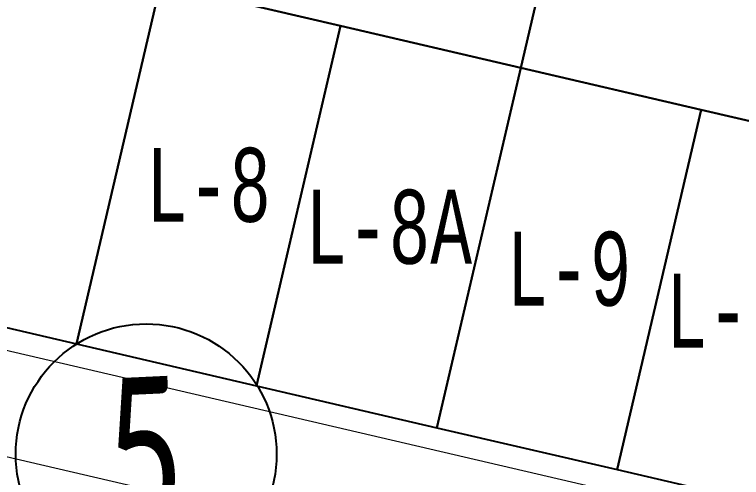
# Model space of a CAD drawing. Header units: millimetres. Extents: x 474016 to 477875, y 2288607 to 2292200.
# Drawn here: x 474090.26 to 474139.36, y 2288931.1 to 2288962.41 of the extents above; entities that cross this region are included whole.
import ezdxf
from ezdxf.enums import TextEntityAlignment as Align

# ---------------------------------------------------------------- set-up
doc = ezdxf.new("R2010")
doc.units = ezdxf.units.MM
doc.header["$LTSCALE"] = 50
for name, color, linetype, lineweight in [('BANQUETA', 251, 'Continuous', 5), ('JARDINES', 98, 'Continuous', 13), ('LOTES', 6, 'Continuous', 15), ('NO DE MZ', 3, 'Continuous', 18)]:
    doc.layers.add(name, color=color, linetype=linetype, lineweight=lineweight)
doc.layers.add('CVL_LOTIF', color=1, linetype='Continuous')
doc.layers.add('MZ Y LT', color=7, linetype='Continuous', lineweight=13, true_color=0x0d2bf2)
doc.styles.add('Legend', font='calibri.ttf')
doc.styles.add('MONOTXT4', font='MONOTXT4.shx', dxfattribs={"width": 0.55})

msp = doc.modelspace()

# ---------------------------------------------------------------- linework, layer by layer
at = {"color": 3}
msp.add_circle((474099.149, 2288932.674), 8.813, dxfattribs=at)
at = {"layer": 'BANQUETA'}
msp.add_lwpolyline([(474045.401, 2288950.027), (474167.139, 2288921.657, 0.414214), (474169.54, 2288923.151), (474180.662, 2288970.872, 0.414214), (474179.168, 2288973.274), (474057.43, 2289001.644)], format="xyb", dxfattribs=at)
at = {"layer": 'CVL_LOTIF'}
for points in [[(474130.132, 2288983.161), (474105.785, 2288988.835), (474100.111, 2288964.488), (474112.284, 2288961.651), (474124.458, 2288958.813)], [(474154.48, 2288977.487), (474130.132, 2288983.161), (474124.458, 2288958.813), (474136.632, 2288955.976), (474148.806, 2288953.139)], [(474100.111, 2288964.488), (474075.763, 2288970.162), (474070.089, 2288945.814), (474094.436, 2288940.14)], [(474112.284, 2288961.651), (474100.111, 2288964.488), (474094.436, 2288940.14), (474106.61, 2288937.303)], [(474124.458, 2288958.813), (474112.284, 2288961.651), (474106.61, 2288937.303), (474118.784, 2288934.466)], [(474136.632, 2288955.976), (474124.458, 2288958.813), (474118.784, 2288934.466), (474130.958, 2288931.629)], [(474148.806, 2288953.139), (474136.632, 2288955.976), (474130.958, 2288931.629), (474143.132, 2288928.792)]]:
    msp.add_lwpolyline(points, close=True, dxfattribs=at)
at = {"layer": 'JARDINES'}
msp.add_lwpolyline([(474165.55, 2288914.839, -0.388075), (474164.869, 2288911.918), (474054.818, 2288937.565, -0.386646), (474055.499, 2288940.487)], format="xyb", close=True, dxfattribs=at)
at = {"layer": 'LOTES'}
for p, q in [((474124.458, 2288958.813), (474130.132, 2288983.161)), ((474094.436, 2288940.14), (474100.111, 2288964.488)), ((474106.61, 2288937.303), (474112.284, 2288961.651)), ((474118.784, 2288934.466), (474124.458, 2288958.813)), ((474130.958, 2288931.629), (474136.632, 2288955.976))]:
    msp.add_line(p, q, dxfattribs=at)

# ---------------------------------------------------------------- texts
at = {"layer": 'MZ Y LT', "lineweight": 13, "style": 'MONOTXT4', "width": 0.65}
for s, p in [('L-8', (474103.36, 2288950.895)), ('L-8A', (474115.534, 2288948.058)), ('L-9', (474127.708, 2288945.221)), ('L-9A', (474139.882, 2288942.384))]:
    msp.add_text(s, height=5, dxfattribs=at).set_placement(p, align=Align.MIDDLE)
at = {"layer": 'NO DE MZ', "lineweight": 9, "style": 'Legend', "width": 0.65}
msp.add_text('5', height=10, rotation=2.7155, dxfattribs=at).set_placement((474099.046, 2288932.844), align=Align.MIDDLE)

doc.saveas('drawing.dxf')
